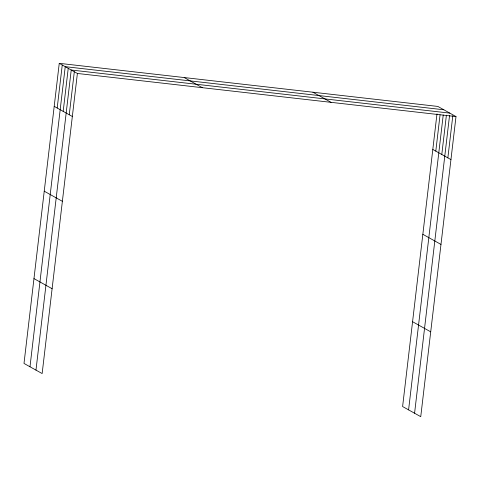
<?xml version="1.0" encoding="UTF-8"?>
<svg xmlns="http://www.w3.org/2000/svg" width="480" height="480" viewBox="0 0 480 480"><rect width="100%" height="100%" fill="white"/><g stroke="black" fill="none" stroke-linecap="round" stroke-linejoin="round"><path stroke-width="0.72" d="M59.256 63.33L24 363.432L42.144 373.56L77.394 73.458L59.256 63.33L437.856 106.44L456 116.568L420.744 416.67L402.606 406.542L436.986 113.856M57.192 108.024L62.25 64.998M29.988 366.774L65.238 66.672L443.844 109.782M63.18 111.366L68.232 68.346M35.976 370.116L71.226 70.014L449.832 113.124M69.258 114.762L74.31 71.736M435.798 151.134L440.064 114.786M408.588 409.884L443.232 114.972M441.786 154.476L446.4 115.164M414.576 413.226L449.568 115.35M447.864 157.872L452.826 115.59M77.394 73.458L456 116.568M432.804 149.46L450.948 159.594M312.918 92.214L331.062 102.342M184.194 77.556L202.338 87.684M422.838 234.294L440.982 244.428M54.198 106.35L72.342 116.484M412.572 321.702L430.71 331.836M44.232 191.184L62.376 201.318M33.966 278.592L52.11 288.726"/></g></svg>
